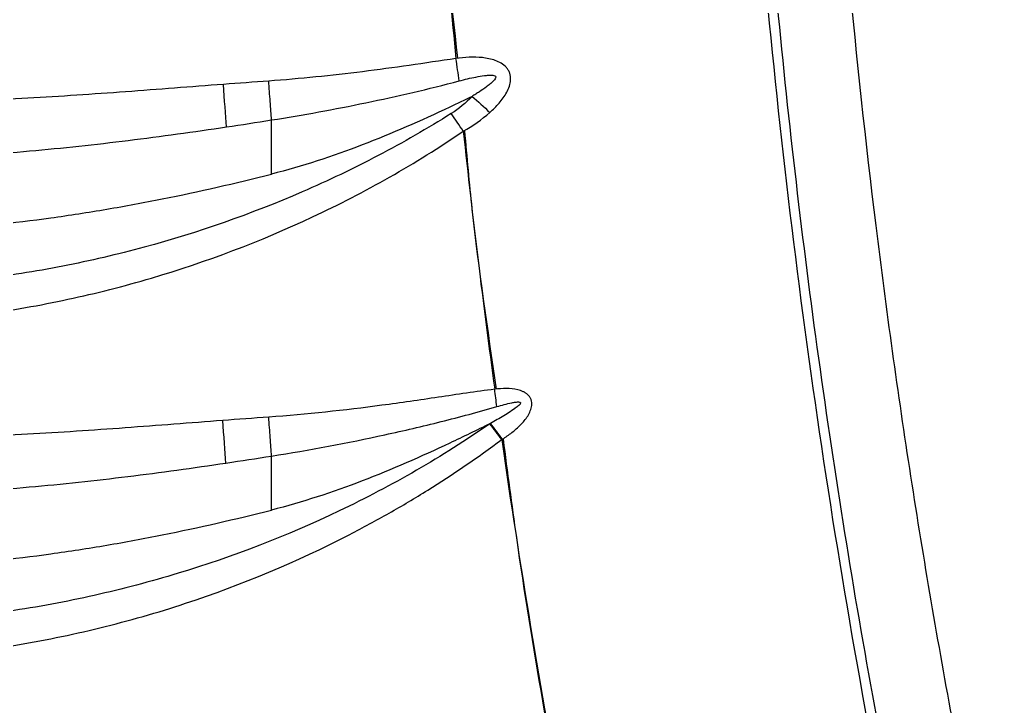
# Model space of a CAD drawing. Extents: x -2 to 78, y -19 to 124.
# Drawn here: x 46.845 to 50.469, y 33.917 to 36.473 of the extents above; entities that cross this region are included whole.
import ezdxf

# ---------------------------------------------------------------- set-up
doc = ezdxf.new("R2010")
doc.units = 0
doc.header["$MEASUREMENT"] = 0
doc.layers.add('1', color=4, linetype='Continuous')
doc.layers.add('GEOMETRY', color=2, linetype='Continuous', lineweight=25)

# ---------------------------------------------------------------- blocks, each defined once
blk = doc.blocks.new('2026 BEAM 220')
at = {"layer": 'GEOMETRY'}
blk.add_line((50.5778, 34.9707), (50.5755, 34.9695), dxfattribs=at)
at = {"layer": 'GEOMETRY', "flags": 128}
for points in [[(50.4615, 36.2448), (50.46, 36.2549), (50.4585, 36.2651), (50.457, 36.2755), (50.4554, 36.2859), (50.4538, 36.2964), (50.4523, 36.307), (50.4507, 36.3176), (50.4491, 36.3282)], [(49.5957, 36.0737), (49.5944, 36.0908), (49.593, 36.1089), (49.5915, 36.128), (49.59, 36.1478), (49.5885, 36.1683), (49.5869, 36.1892), (49.5853, 36.2104), (49.5837, 36.2318)], [(50.4767, 36.0576), (50.471, 36.066), (50.4653, 36.0743), (50.4597, 36.0827), (50.454, 36.091), (50.4485, 36.0992), (50.4429, 36.1074), (50.4374, 36.1154), (50.432, 36.1234)], [(50.6013, 35.0332), (50.6003, 35.0411), (50.5993, 35.0491), (50.5984, 35.0571), (50.5974, 35.0651), (50.5964, 35.0732), (50.5954, 35.0813), (50.5944, 35.0895), (50.5934, 35.0976)], [(49.5935, 34.8232), (49.5922, 34.8403), (49.5908, 34.8585), (49.5893, 34.8775), (49.5878, 34.8974), (49.5863, 34.9178), (49.5847, 34.9387), (49.5831, 34.9599), (49.5815, 34.9813)], [(50.6196, 34.9104), (50.614, 34.9179), (50.6084, 34.9254), (50.6028, 34.9329), (50.5973, 34.9403), (50.5917, 34.9477), (50.5863, 34.955), (50.5808, 34.9623), (50.5754, 34.9695)]]:
    blk.add_lwpolyline(points, dxfattribs=at)
at = {"layer": 'GEOMETRY'}
for points, knots in [([(52.696, 46.8178), (52.395, 45.6166), (52.1661, 44.3956), (51.9934, 42.9988), (51.9754, 42.8433), (51.9418, 42.5316), (51.9261, 42.3753), (51.8828, 41.9064), (51.8588, 41.5936), (51.8206, 40.9673), (51.8063, 40.6539), (51.7876, 40.0266), (51.783, 39.7125), (51.7836, 39.0851), (51.7886, 38.7717), (51.8084, 38.1454), (51.8232, 37.8325), (51.8819, 36.8948), (51.9406, 36.2708), (52.0381, 35.4922), (52.0588, 35.3366), (52.1026, 35.0259), (52.1257, 34.8707), (52.1986, 34.4061), (52.252, 34.0974), (52.4263, 33.1739), (52.5613, 32.5621), (52.7154, 31.9542)], [0, 0, 0, 0, 0.25, 0.25, 0.28125, 0.28125, 0.3125, 0.3125, 0.375, 0.375, 0.4375, 0.4375, 0.5, 0.5, 0.5625, 0.5625, 0.625, 0.625, 0.75, 0.75, 0.78125, 0.78125, 0.8125, 0.8125, 0.875, 0.875, 1, 1, 1, 1]), ([(52.696, 46.8178), (52.395, 45.6166), (52.1661, 44.3956), (51.9934, 42.9988), (51.9754, 42.8433), (51.9418, 42.5316), (51.9261, 42.3753), (51.8828, 41.9064), (51.8588, 41.5936), (51.8206, 40.9673), (51.8063, 40.6539), (51.7876, 40.0266), (51.783, 39.7125), (51.7836, 39.0851), (51.7886, 38.7717), (51.8084, 38.1454), (51.8232, 37.8325), (51.8819, 36.8948), (51.9406, 36.2708), (52.0381, 35.4922), (52.0588, 35.3366), (52.1026, 35.0259), (52.1257, 34.8707), (52.1986, 34.4061), (52.252, 34.0974), (52.4263, 33.1739), (52.5613, 32.5621), (52.7154, 31.9542)], [0, 0, 0, 0, 0.25, 0.25, 0.28125, 0.28125, 0.3125, 0.3125, 0.375, 0.375, 0.4375, 0.4375, 0.5, 0.5, 0.5625, 0.5625, 0.625, 0.625, 0.75, 0.75, 0.78125, 0.78125, 0.8125, 0.8125, 0.875, 0.875, 1, 1, 1, 1]), ([(52.4139, 32.0294), (52.4048, 32.0662), (52.3868, 32.1388), (52.3608, 32.2463), (52.3358, 32.3508), (52.3119, 32.4524), (52.2891, 32.551), (52.2672, 32.6467), (52.2464, 32.7394), (52.2265, 32.8292), (52.2075, 32.916), (52.1894, 32.9998), (52.1722, 33.0807), (52.1559, 33.1587), (52.1403, 33.2336), (52.1256, 33.3056), (52.1116, 33.3747), (52.0984, 33.4407), (52.0859, 33.5038), (52.0742, 33.5639), (52.0631, 33.621), (52.0149, 33.8725), (51.9342, 34.3205), (51.8319, 34.969), (51.7431, 35.6221), (51.6681, 36.2802), (51.6071, 36.9417), (51.5607, 37.6025), (51.5288, 38.2562), (51.5114, 38.8968), (51.507, 39.5278), (51.5151, 40.1234), (51.5335, 40.6922), (51.5607, 41.2346), (51.5966, 41.7634), (51.6583, 42.4867), (51.7736, 43.5156), (51.9965, 44.9517), (52.2231, 46.0302), (52.3717, 46.6473), (52.3839, 46.6976), (52.3901, 46.7227)], [0, 0, 0, 0, 0.007666, 0.01512, 0.022363, 0.029396, 0.036218, 0.042831, 0.049236, 0.055433, 0.061422, 0.067203, 0.072778, 0.078145, 0.083306, 0.08826, 0.093007, 0.097547, 0.101881, 0.106007, 0.109927, 0.113639, 0.157786, 0.201968, 0.246366, 0.291049, 0.335885, 0.380683, 0.424972, 0.468202, 0.510251, 0.552562, 0.588632, 0.625303, 0.66238, 0.695778, 0.772093, 0.871655, 0.98954, 0.99477, 1, 1, 1, 1]), ([(52.4139, 32.0294), (52.4048, 32.0662), (52.3868, 32.1388), (52.3608, 32.2463), (52.3358, 32.3508), (52.3119, 32.4524), (52.2891, 32.551), (52.2672, 32.6467), (52.2464, 32.7394), (52.2265, 32.8292), (52.2075, 32.916), (52.1894, 32.9998), (52.1722, 33.0807), (52.1559, 33.1587), (52.1403, 33.2336), (52.1256, 33.3056), (52.1116, 33.3747), (52.0984, 33.4407), (52.0859, 33.5038), (52.0742, 33.5639), (52.0631, 33.621), (52.0149, 33.8725), (51.9342, 34.3205), (51.8319, 34.969), (51.7431, 35.6221), (51.6681, 36.2802), (51.6071, 36.9417), (51.5607, 37.6025), (51.5288, 38.2562), (51.5114, 38.8968), (51.507, 39.5278), (51.5151, 40.1234), (51.5335, 40.6922), (51.5607, 41.2346), (51.5966, 41.7634), (51.6583, 42.4867), (51.7736, 43.5156), (51.9965, 44.9517), (52.2231, 46.0302), (52.3717, 46.6473), (52.3839, 46.6976), (52.3901, 46.7227)], [0, 0, 0, 0, 0.007666, 0.01512, 0.022363, 0.029396, 0.036218, 0.042831, 0.049236, 0.055433, 0.061422, 0.067203, 0.072778, 0.078145, 0.083306, 0.08826, 0.093007, 0.097547, 0.101881, 0.106007, 0.109927, 0.113639, 0.157786, 0.201968, 0.246366, 0.291049, 0.335885, 0.380683, 0.424972, 0.468202, 0.510251, 0.552562, 0.588632, 0.625303, 0.66238, 0.695778, 0.772093, 0.871655, 0.98954, 0.99477, 1, 1, 1, 1]), ([(52.2876, 32.3989), (52.1526, 32.9734), (52.0348, 33.5492), (51.8324, 34.7034), (51.7482, 35.2818), (51.6127, 36.4413), (51.5616, 37.0223), (51.5097, 37.8958), (51.4966, 38.1872), (51.4787, 38.7709), (51.4739, 39.063), (51.4725, 39.6479), (51.4761, 39.9407), (51.4916, 40.5269), (51.5035, 40.8204), (51.5278, 41.2611), (51.537, 41.408), (51.5575, 41.7022), (51.5688, 41.8493), (51.6059, 42.2902), (51.6349, 42.5835), (51.7013, 43.1693), (51.7386, 43.4617), (51.8218, 44.0455), (51.8677, 44.3369), (52.0179, 45.2091), (52.1348, 45.7872), (52.2682, 46.362)], [0, 0, 0, 0, 0.125, 0.125, 0.25, 0.25, 0.375, 0.375, 0.4375, 0.4375, 0.5, 0.5, 0.5625, 0.5625, 0.625, 0.625, 0.65625, 0.65625, 0.6875, 0.6875, 0.75, 0.75, 0.8125, 0.8125, 0.875, 0.875, 1, 1, 1, 1]), ([(52.2876, 32.3989), (52.1526, 32.9734), (52.0348, 33.5492), (51.8324, 34.7034), (51.7482, 35.2818), (51.6127, 36.4413), (51.5616, 37.0223), (51.5097, 37.8958), (51.4966, 38.1872), (51.4787, 38.7709), (51.4739, 39.063), (51.4725, 39.6479), (51.4761, 39.9407), (51.4916, 40.5269), (51.5035, 40.8204), (51.5278, 41.2611), (51.537, 41.408), (51.5575, 41.7022), (51.5688, 41.8493), (51.6059, 42.2902), (51.6349, 42.5835), (51.7013, 43.1693), (51.7386, 43.4617), (51.8218, 44.0455), (51.8677, 44.3369), (52.0179, 45.2091), (52.1348, 45.7872), (52.2682, 46.362)], [0, 0, 0, 0, 0.125, 0.125, 0.25, 0.25, 0.375, 0.375, 0.4375, 0.4375, 0.5, 0.5, 0.5625, 0.5625, 0.625, 0.625, 0.65625, 0.65625, 0.6875, 0.6875, 0.75, 0.75, 0.8125, 0.8125, 0.875, 0.875, 1, 1, 1, 1]), ([(50.3771, 37.2401), (50.3814, 37.1574), (50.3973, 36.8529), (50.4307, 36.5497), (50.455, 36.3288)], [0, 0, 0, 0, 0.271527, 1, 1, 1, 1]), ([(50.4491, 36.3282), (50.3913, 36.3196), (50.3335, 36.3108), (50.2177, 36.2942), (50.1598, 36.2863), (49.9858, 36.2646), (49.8694, 36.2526), (49.7527, 36.2443)], [0, 0, 0, 0, 0.25, 0.25, 0.5, 0.5, 1, 1, 1, 1]), ([(50.5753, 36.1276), (50.5877, 36.1384), (50.5994, 36.1499), (50.6208, 36.1747), (50.6305, 36.188), (50.642, 36.2096), (50.6454, 36.2171), (50.6505, 36.2329), (50.6521, 36.2409), (50.6529, 36.2575), (50.652, 36.2658), (50.6479, 36.2776), (50.6462, 36.2815), (50.642, 36.2886), (50.6395, 36.2919), (50.6314, 36.301), (50.6248, 36.3063), (50.6108, 36.3148), (50.6032, 36.3182), (50.5878, 36.3237), (50.5799, 36.3258), (50.5638, 36.3292), (50.5556, 36.3304), (50.5311, 36.3329), (50.5147, 36.3333), (50.4819, 36.332), (50.4655, 36.3305), (50.4491, 36.3282)], [0, 0, 0, 0, 0.125, 0.125, 0.25, 0.25, 0.3125, 0.3125, 0.375, 0.375, 0.4375, 0.4375, 0.46875, 0.46875, 0.5, 0.5, 0.5625, 0.5625, 0.625, 0.625, 0.6875, 0.6875, 0.75, 0.75, 0.875, 0.875, 1, 1, 1, 1]), ([(49.7629, 36.0994), (49.7615, 36.1204), (49.7598, 36.1437), (49.7563, 36.1927), (49.7545, 36.2185), (49.7527, 36.2443)], [0, 0, 0, 0, 0.5, 0.5, 1, 1, 1, 1]), ([(49.7629, 36.0994), (49.8804, 36.1178), (49.9975, 36.1393), (50.2304, 36.1876), (50.3464, 36.2145), (50.4615, 36.2448)], [0, 0, 0, 0, 0.5, 0.5, 1, 1, 1, 1]), ([(50.4615, 36.2448), (50.4821, 36.2503), (50.5027, 36.2552), (50.534, 36.2613), (50.5444, 36.2631), (50.5602, 36.2651), (50.5655, 36.2656), (50.5761, 36.2662), (50.5814, 36.2663), (50.5893, 36.2653), (50.5921, 36.2647), (50.5955, 36.2626), (50.5966, 36.2616), (50.5975, 36.2591), (50.5973, 36.2576), (50.5961, 36.2537), (50.5945, 36.2515), (50.5912, 36.2472), (50.5893, 36.2453), (50.5836, 36.2395), (50.5795, 36.236), (50.5712, 36.2292), (50.567, 36.2259), (50.554, 36.2163), (50.5452, 36.2102), (50.5318, 36.2013), (50.5273, 36.1984), (50.5182, 36.1926), (50.5136, 36.1897), (50.5091, 36.1869)], [0, 0, 0, 0, 0.25, 0.25, 0.375, 0.375, 0.4375, 0.4375, 0.5, 0.5, 0.53125, 0.53125, 0.546875, 0.546875, 0.5625, 0.5625, 0.59375, 0.59375, 0.625, 0.625, 0.6875, 0.6875, 0.75, 0.75, 0.875, 0.875, 0.9375, 0.9375, 1, 1, 1, 1]), ([(50.432, 36.1234), (50.3434, 36.0677), (50.2528, 36.0157), (50.1141, 35.9429), (50.0675, 35.9195), (49.9732, 35.8744), (49.9255, 35.8527), (49.6857, 35.7488), (49.4896, 35.6805), (49.1894, 35.5992), (49.0882, 35.5756), (48.935, 35.5456), (48.8837, 35.5365), (48.7805, 35.52), (48.7287, 35.5127), (48.4699, 35.4809), (48.2631, 35.4702), (47.8496, 35.4776), (47.6431, 35.4958), (47.3851, 35.5371), (47.3335, 35.5463), (47.2313, 35.5664), (47.1805, 35.5773), (47.0288, 35.6128), (46.9289, 35.64), (46.6326, 35.7319), (46.4398, 35.807), (46.1578, 35.9416), (46.0648, 35.9902), (45.8834, 36.0943), (45.7946, 36.1498), (45.7081, 36.2089)], [0, 0, 0, 0, 0.0625, 0.0625, 0.09375, 0.09375, 0.125, 0.125, 0.25, 0.25, 0.3125, 0.3125, 0.34375, 0.34375, 0.375, 0.375, 0.5, 0.5, 0.625, 0.625, 0.65625, 0.65625, 0.6875, 0.6875, 0.75, 0.75, 0.875, 0.875, 0.9375, 0.9375, 1, 1, 1, 1]), ([(49.5837, 36.2318), (49.4625, 36.2226), (49.3413, 36.2131), (49.0988, 36.1953), (48.9776, 36.1871), (48.7349, 36.1733), (48.6134, 36.1677), (48.3704, 36.1602), (48.2489, 36.1583), (48.0062, 36.1585), (47.8849, 36.1606), (47.6424, 36.1685), (47.5212, 36.1743), (47.279, 36.1884), (47.1579, 36.1967), (46.9158, 36.2147), (46.7948, 36.2243), (46.6738, 36.2335)], [0, 0, 0, 0, 0.125, 0.125, 0.25, 0.25, 0.375, 0.375, 0.5, 0.5, 0.625, 0.625, 0.75, 0.75, 0.875, 0.875, 1, 1, 1, 1]), ([(50.5093, 36.187), (50.4816, 36.1735), (50.3472, 36.1089), (50.1023, 36.001), (49.8773, 35.9272), (49.7629, 35.8982)], [0.434947, 0.434947, 0.434947, 0.434947, 0.5, 0.75, 1, 1, 1, 1]), ([(45.6558, 36.1545), (45.7425, 36.0903), (45.8318, 36.0298), (46.0148, 35.916), (46.1088, 35.8626), (46.3945, 35.7145), (46.5906, 35.6313), (46.8929, 35.5288), (46.995, 35.4984), (47.1502, 35.4585), (47.2023, 35.4461), (47.3072, 35.4234), (47.3601, 35.4129), (47.6252, 35.3659), (47.8374, 35.3449), (48.2622, 35.3358), (48.4749, 35.348), (48.7409, 35.384), (48.7942, 35.3922), (48.9002, 35.4107), (48.953, 35.421), (49.1102, 35.4547), (49.2137, 35.481), (49.5209, 35.5716), (49.7208, 35.6472), (49.9645, 35.7616), (50.0129, 35.7854), (50.1085, 35.8349), (50.1558, 35.8606), (50.2961, 35.9403), (50.3875, 35.997), (50.4767, 36.0576)], [0, 0, 0, 0, 0.0625, 0.0625, 0.125, 0.125, 0.25, 0.25, 0.3125, 0.3125, 0.34375, 0.34375, 0.375, 0.375, 0.5, 0.5, 0.625, 0.625, 0.65625, 0.65625, 0.6875, 0.6875, 0.75, 0.75, 0.875, 0.875, 0.90625, 0.90625, 0.9375, 0.9375, 1, 1, 1, 1]), ([(49.7629, 35.8982), (49.7629, 35.9213), (49.7629, 35.9587), (49.7628, 36.0088), (49.7629, 36.0454), (49.763, 36.0756), (49.763, 36.0929), (49.7629, 36.0994)], [0, 0, 0, 0, 0.25, 0.375, 0.5, 0.625, 0.7043557, 0.7043557, 0.7043557, 0.7043557]), ([(46.6617, 36.0762), (46.9045, 36.0396), (47.1476, 36.008), (47.6352, 35.9638), (47.8798, 35.9512), (48.248, 35.9506), (48.371, 35.9535), (48.6173, 35.9648), (48.7402, 35.9733), (48.9854, 35.995), (49.1077, 36.0083), (49.352, 36.0385), (49.4739, 36.0555), (49.5957, 36.0737)], [0, 0, 0, 0, 0.25, 0.25, 0.5, 0.5, 0.625, 0.625, 0.75, 0.75, 0.875, 0.875, 1, 1, 1, 1]), ([(50.4809, 36.0585), (50.4897, 35.9613), (50.5186, 35.64), (50.5662, 35.321), (50.5993, 35.0984)], [0, 0, 0, 0, 0.3025828, 1, 1, 1, 1]), ([(46.4422, 35.9153), (46.5759, 35.8804), (46.7108, 35.8483), (46.9154, 35.8055), (46.9839, 35.7921), (47.1217, 35.7673), (47.1911, 35.7558), (47.5385, 35.704), (47.8188, 35.6798), (48.1711, 35.6774), (48.2416, 35.6783), (48.3822, 35.6829), (48.4524, 35.6866), (48.6627, 35.7013), (48.8025, 35.7161), (49.0112, 35.745), (49.0807, 35.7558), (49.2191, 35.7793), (49.2879, 35.7921), (49.4932, 35.8331), (49.6287, 35.8642), (49.7629, 35.8982)], [0, 0, 0, 0, 0.125, 0.125, 0.1875, 0.1875, 0.25, 0.25, 0.5, 0.5, 0.5625, 0.5625, 0.625, 0.625, 0.75, 0.75, 0.8125, 0.8125, 0.875, 0.875, 1, 1, 1, 1]), ([(50.5934, 35.0976), (50.5584, 35.0933), (50.5234, 35.0884), (50.4535, 35.0782), (50.4186, 35.073), (50.3139, 35.0574), (50.244, 35.0472), (50.034, 35.0193), (49.8936, 35.0039), (49.7527, 34.9939)], [0, 0, 0, 0, 0.125, 0.125, 0.25, 0.25, 0.5, 0.5, 1, 1, 1, 1]), ([(50.6223, 34.9121), (50.6344, 34.9197), (50.6462, 34.9278), (50.6687, 34.9454), (50.6794, 34.9548), (50.6993, 34.975), (50.7085, 34.9859), (50.7199, 35.0041), (50.7233, 35.0103), (50.7287, 35.0235), (50.7307, 35.0305), (50.7318, 35.0412), (50.7318, 35.0447), (50.7311, 35.0519), (50.7303, 35.0555), (50.7279, 35.0623), (50.7263, 35.0656), (50.7222, 35.0716), (50.7199, 35.0743), (50.7147, 35.0792), (50.7118, 35.0814), (50.7058, 35.0854), (50.7026, 35.0871), (50.6929, 35.0916), (50.686, 35.0938), (50.6651, 35.0988), (50.6506, 35.1001), (50.622, 35.1004), (50.6077, 35.0994), (50.5934, 35.0976)], [0, 0, 0, 0, 0.125, 0.125, 0.25, 0.25, 0.375, 0.375, 0.4375, 0.4375, 0.5, 0.5, 0.53125, 0.53125, 0.5625, 0.5625, 0.59375, 0.59375, 0.625, 0.625, 0.65625, 0.65625, 0.6875, 0.6875, 0.75, 0.75, 0.875, 0.875, 1, 1, 1, 1]), ([(50.6013, 35.0332), (50.6105, 35.0359), (50.6197, 35.0384), (50.6382, 35.0432), (50.6475, 35.0454), (50.6616, 35.0481), (50.6663, 35.049), (50.6734, 35.0499), (50.6758, 35.0501), (50.6806, 35.0504), (50.683, 35.0505), (50.6865, 35.0499), (50.6878, 35.0496), (50.6892, 35.0485), (50.6895, 35.048), (50.6897, 35.0468), (50.6896, 35.0462), (50.689, 35.0444), (50.6883, 35.0434), (50.6869, 35.0415), (50.6861, 35.0407), (50.682, 35.0364), (50.6783, 35.0334), (50.667, 35.0247), (50.6592, 35.0194), (50.6433, 35.009), (50.6352, 35.004), (50.6109, 34.9892), (50.5945, 34.9798), (50.5778, 34.9707)], [0, 0, 0, 0, 0.125, 0.125, 0.25, 0.25, 0.3125, 0.3125, 0.34375, 0.34375, 0.375, 0.375, 0.390625, 0.390625, 0.398438, 0.398438, 0.40625, 0.40625, 0.421875, 0.421875, 0.4375, 0.4375, 0.5, 0.5, 0.625, 0.625, 0.75, 0.75, 1, 1, 1, 1]), ([(49.7629, 34.8492), (49.9043, 34.8714), (50.0451, 34.8979), (50.2549, 34.9436), (50.3246, 34.9598), (50.4634, 34.9946), (50.5325, 35.0133), (50.6013, 35.0332)], [0, 0, 0, 0, 0.5, 0.5, 0.75, 0.75, 1, 1, 1, 1]), ([(49.5815, 34.9813), (49.4604, 34.9721), (49.3394, 34.9627), (49.0973, 34.945), (48.9762, 34.9368), (48.7339, 34.9231), (48.6126, 34.9175), (48.3699, 34.91), (48.2486, 34.9081), (48.0062, 34.9083), (47.8851, 34.9105), (47.643, 34.9183), (47.522, 34.9241), (47.2801, 34.9381), (47.1592, 34.9464), (46.9174, 34.9643), (46.7966, 34.9739), (46.6757, 34.9831)], [0, 0, 0, 0, 0.125, 0.125, 0.25, 0.25, 0.375, 0.375, 0.5, 0.5, 0.625, 0.625, 0.75, 0.75, 0.875, 0.875, 1, 1, 1, 1]), ([(49.7629, 34.8492), (49.7615, 34.8702), (49.7598, 34.8935), (49.7564, 34.9425), (49.7545, 34.9682), (49.7527, 34.9939)], [0, 0, 0, 0, 0.5, 0.5, 1, 1, 1, 1]), ([(50.5757, 34.9692), (50.4867, 34.9076), (50.3954, 34.85), (50.2553, 34.769), (50.208, 34.743), (50.1124, 34.6928), (50.064, 34.6685), (49.8203, 34.5523), (49.6202, 34.4751), (49.3125, 34.3818), (49.2087, 34.3544), (48.9986, 34.3072), (48.892, 34.2873), (48.5727, 34.2399), (48.3594, 34.224), (48.0388, 34.2233), (47.9319, 34.227), (47.7712, 34.2383), (47.7176, 34.2431), (47.6104, 34.2546), (47.5567, 34.2613), (47.2898, 34.2999), (47.0807, 34.3461), (46.6711, 34.4682), (46.4707, 34.5443), (46.0791, 34.7284), (45.8915, 34.8347), (45.7127, 34.9566)], [0, 0, 0, 0, 0.0625, 0.0625, 0.09375, 0.09375, 0.125, 0.125, 0.25, 0.25, 0.3125, 0.3125, 0.375, 0.375, 0.5, 0.5, 0.5625, 0.5625, 0.59375, 0.59375, 0.625, 0.625, 0.75, 0.75, 0.875, 0.875, 1, 1, 1, 1]), ([(50.5755, 34.9695), (50.5259, 34.9449), (50.3697, 34.8689), (50.1023, 34.751), (49.8773, 34.6772), (49.7629, 34.6482)], [0.3830079, 0.3830079, 0.3830079, 0.3830079, 0.5, 0.75, 1, 1, 1, 1]), ([(45.6591, 34.9029), (45.7488, 34.8367), (45.8409, 34.7745), (46.0299, 34.6577), (46.1268, 34.6032), (46.3252, 34.5018), (46.4259, 34.4553), (46.6297, 34.3707), (46.7329, 34.3325), (47.0464, 34.2301), (47.2605, 34.1779), (47.5348, 34.1338), (47.5901, 34.1261), (47.7003, 34.1128), (47.7554, 34.1073), (47.9206, 34.0941), (48.0306, 34.0897), (48.3601, 34.0901), (48.5792, 34.1081), (48.8525, 34.1525), (48.9071, 34.1624), (49.0162, 34.1846), (49.0705, 34.1968), (49.2321, 34.2363), (49.3383, 34.2668), (49.6526, 34.3704), (49.8564, 34.4555), (50.1034, 34.5829), (50.1525, 34.6095), (50.2492, 34.6644), (50.297, 34.6928), (50.4385, 34.781), (50.5303, 34.8437), (50.6196, 34.9104)], [0, 0, 0, 0, 0.0625, 0.0625, 0.125, 0.125, 0.1875, 0.1875, 0.25, 0.25, 0.375, 0.375, 0.40625, 0.40625, 0.4375, 0.4375, 0.5, 0.5, 0.625, 0.625, 0.65625, 0.65625, 0.6875, 0.6875, 0.75, 0.75, 0.875, 0.875, 0.90625, 0.90625, 0.9375, 0.9375, 1, 1, 1, 1]), ([(50.6196, 34.9104), (50.6861, 34.4454), (50.7631, 33.9811), (50.9379, 33.0543), (51.0357, 32.5917), (51.1443, 32.13)], [0, 0, 0, 0, 0.5, 0.5, 1, 1, 1, 1]), ([(50.6246, 34.9117), (50.6406, 34.7899), (50.7101, 34.2611), (50.8779, 33.3318), (51.0555, 32.5305), (51.1443, 32.13)], [0, 0, 0, 0, 0.1301634, 0.565244, 1, 1, 1, 1]), ([(49.7629, 34.6482), (49.7629, 34.6713), (49.7629, 34.7087), (49.7628, 34.7588), (49.7629, 34.7954), (49.763, 34.8255), (49.763, 34.8428), (49.7629, 34.8492)], [0, 0, 0, 0, 0.25, 0.375, 0.5, 0.625, 0.7037136, 0.7037136, 0.7037136, 0.7037136]), ([(46.6637, 34.8258), (46.9061, 34.7893), (47.1489, 34.7578), (47.6358, 34.7137), (47.88, 34.7011), (48.2477, 34.7006), (48.3705, 34.7034), (48.6165, 34.7147), (48.7392, 34.7232), (48.9841, 34.7448), (49.1062, 34.758), (49.3501, 34.7881), (49.4719, 34.8051), (49.5935, 34.8232)], [0, 0, 0, 0, 0.25, 0.25, 0.5, 0.5, 0.625, 0.625, 0.75, 0.75, 0.875, 0.875, 1, 1, 1, 1]), ([(46.4422, 34.6653), (46.5759, 34.6304), (46.7108, 34.5983), (46.9154, 34.5555), (46.9839, 34.5421), (47.1217, 34.5173), (47.1911, 34.5058), (47.5385, 34.454), (47.8188, 34.4298), (48.1711, 34.4274), (48.2416, 34.4283), (48.3822, 34.4329), (48.4524, 34.4366), (48.6627, 34.4513), (48.8025, 34.4661), (49.0112, 34.495), (49.0807, 34.5058), (49.2191, 34.5293), (49.2879, 34.5421), (49.4932, 34.5831), (49.6287, 34.6142), (49.7629, 34.6482)], [0, 0, 0, 0, 0.125, 0.125, 0.1875, 0.1875, 0.25, 0.25, 0.5, 0.5, 0.5625, 0.5625, 0.625, 0.625, 0.75, 0.75, 0.8125, 0.8125, 0.875, 0.875, 1, 1, 1, 1])]:
    blk.add_open_spline(points, degree=3, knots=knots, dxfattribs=at)
for points in [[(50.3734, 37.2391), (50.3942, 36.9351), (50.4195, 36.6315), (50.4491, 36.3282)], [(49.7527, 36.2443), (49.6963, 36.2403), (49.64, 36.2361), (49.5837, 36.2318)], [(50.5095, 36.1871), (50.4862, 36.1629), (50.4606, 36.1414), (50.432, 36.1234)], [(50.5095, 36.1871), (50.5309, 36.1682), (50.5533, 36.1479), (50.5753, 36.1276)], [(49.5957, 36.0737), (49.6515, 36.082), (49.7072, 36.0906), (49.7629, 36.0994)], [(50.4767, 36.0576), (50.5121, 36.0774), (50.5448, 36.1009), (50.5753, 36.1276)], [(50.4767, 36.0576), (50.5107, 35.7372), (50.5496, 35.4172), (50.5934, 35.0976)], [(49.7527, 34.9939), (49.6956, 34.9899), (49.6385, 34.9856), (49.5815, 34.9813)], [(50.6223, 34.9121), (50.6073, 34.9319), (50.5922, 34.9518), (50.5778, 34.9707)], [(50.6196, 34.9104), (50.6205, 34.911), (50.6214, 34.9116), (50.6223, 34.9121)], [(49.5935, 34.8232), (49.65, 34.8317), (49.7065, 34.8404), (49.7629, 34.8492)]]:
    blk.add_open_spline(points, degree=3, dxfattribs=at)

msp = doc.modelspace()

# ---------------------------------------------------------------- block references
at = {"layer": '1'}
msp.add_blockref('2026 BEAM 220', (-1.9801, 0), dxfattribs=at)

doc.saveas('drawing.dxf')
